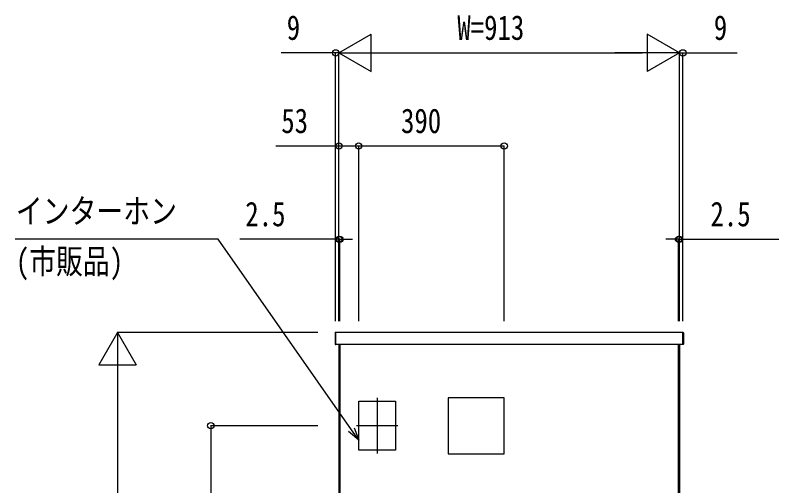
# Model space of a CAD drawing. Units: millimetres, scale not verified. Extents: x -8410 to 8410, y -5940 to 5940.
# Drawn here: x -3644 to -1597, y 2121 to 3383 of the extents above; entities that cross this region are included whole.
import ezdxf
from ezdxf.enums import TextEntityAlignment as Align

# ---------------------------------------------------------------- set-up
doc = ezdxf.new("R2010")
doc.units = ezdxf.units.MM
doc.header["$LTSCALE"] = 30
for name, color, linetype in [('0-3_YKK_13', 4, 'Continuous'), ('0-4_YKK_A1', 4, 'Continuous'), ('0-5_YKK_D', 6, 'Continuous')]:
    doc.layers.add(name, color=color, linetype=linetype)
doc.styles.add('ＭＳ ゴシック', font='')
doc.styles.get('ＭＳ ゴシック').set_extended_font_data('MS Gothic')

msp = doc.modelspace()

# ---------------------------------------------------------------- linework, layer by layer
at = {"layer": '0-3_YKK_13'}
for p, q in [((-2786.96, 2531.46), (-2786.96, 2500.53)), ((-2785.46, 2500.49), (-2785.46, 2531.5)), ((-1854.46, 2500.49), (-1854.46, 2531.5)), ((-1852.96, 2531.46), (-1852.96, 2500.53)), ((-2786.02, 2499.53), (-2785.46, 2499.5)), ((-2785.46, 2499.5), (-2785.46, 2500.49)), ((-2772.96, 1063), (-2772.96, 2500)), ((-1866.96, 2500), (-1866.96, 1063)), ((-1854.46, 2499.5), (-1854.46, 2500.49)), ((-1853.9, 2499.53), (-1854.46, 2499.5))]:
    msp.add_line(p, q, dxfattribs=at)
for points in [[(-2785.46, 2531.5), (-2785.46, 2532.5), (-2786.02, 2532.46)], [(-1854.46, 2531.5), (-1854.46, 2532.5), (-1853.9, 2532.46)]]:
    msp.add_lwpolyline(points, dxfattribs=at)
for points in [[(-2333.46, 2357), (-2483.46, 2357), (-2483.46, 2207), (-2333.46, 2207)], [(-2723.46, 2347.5), (-2624.46, 2347.5), (-2624.46, 2216.5), (-2723.46, 2216.5)]]:
    msp.add_lwpolyline(points, close=True, dxfattribs=at)
for centre, start, end in [((-2785.96, 2531.46), 93.5, 180), ((-1853.96, 2531.46), 0, 86.5), ((-2785.96, 2500.53), 180, 266.5), ((-1853.96, 2500.53), 273.5, 0)]:
    msp.add_arc(centre, 1, start, end, dxfattribs=at)
at = {"layer": '0-4_YKK_A1'}
for p, q in [((-1854.46, 2532), (-2785.46, 2532)), ((-2785.46, 2532), (-2785.46, 2500)), ((-1854.46, 2532), (-1854.46, 2500)), ((-1854.46, 2500), (-2785.46, 2500)), ((-2776.46, 2500), (-2776.46, 932)), ((-2773.96, 2500), (-2773.96, 932)), ((-1865.96, 2500), (-1865.96, 932)), ((-1863.46, 2500), (-1863.46, 932)), ((-2673.96, 2356.51), (-2673.96, 2207.48)), ((-2618.76, 2282), (-2729.16, 2282))]:
    msp.add_line(p, q, dxfattribs=at)
at = {"layer": '0-5_YKK_D'}
for p, q in [((-2776.46, 3282), (-2689.86, 3332)), ((-2689.86, 3232), (-2689.86, 3332)), ((-1863.46, 3282), (-1950.06, 3332)), ((-1950.06, 3332), (-1950.06, 3232)), ((-2785.46, 3282), (-2931.46, 3282)), ((-2785.46, 2562), (-2785.46, 3283)), ((-2776.46, 3282), (-2785.46, 3282)), ((-2776.46, 2562), (-2776.46, 3283)), ((-2776.46, 2562), (-2776.46, 3283)), ((-2776.46, 3282), (-2742.46, 3282)), ((-2776.46, 3282), (-2689.86, 3232)), ((-2776.46, 3282), (-2603.25, 3282)), ((-2676.46, 3282), (-1963.46, 3282)), ((-1863.46, 3282), (-2036.66, 3282)), ((-1863.46, 3282), (-1950.06, 3232)), ((-1863.46, 3282), (-1897.46, 3282)), ((-1863.46, 2562), (-1863.46, 3283)), ((-1863.46, 2562), (-1863.46, 3283)), ((-1863.46, 3282), (-1854.46, 3282)), ((-1854.46, 2562), (-1854.46, 3283)), ((-1854.46, 3282), (-1708.46, 3282)), ((-2776.46, 2562), (-2776.46, 3033)), ((-2723.46, 2562), (-2723.46, 3033)), ((-2723.46, 2562), (-2723.46, 3033)), ((-2333.46, 3032), (-2723.46, 3032)), ((-2333.46, 2562), (-2333.46, 3033)), ((-2776.46, 2782), (-3042.46, 2782)), ((-2776.46, 2562), (-2776.46, 2783)), ((-2773.96, 2782), (-2776.46, 2782)), ((-2773.96, 2562), (-2773.96, 2783)), ((-2773.96, 2782), (-2739.96, 2782)), ((-1865.96, 2782), (-1899.96, 2782)), ((-1865.96, 2562), (-1865.96, 2783)), ((-1865.96, 2782), (-1863.46, 2782)), ((-1863.46, 2562), (-1863.46, 2783)), ((-1863.46, 2782), (-1597.46, 2782)), ((-3369.96, 2532), (-3419.96, 2445.39)), ((-2832.96, 2532), (-3370.96, 2532)), ((-3369.96, 2532), (-3319.96, 2445.39)), ((-3369.96, 2532), (-3369.96, 2358.79)), ((-3419.96, 2445.39), (-3319.96, 2445.39)), ((-3369.96, 2432), (-3369.96, 1132)), ((-2832.96, 2282), (-3120.96, 2282)), ((-3119.96, 2282), (-3119.96, 1032))]:
    msp.add_line(p, q, dxfattribs=at)
for points in [[(-2723.46, 3032), (-2776.46, 3032), (-2946.06, 3032)], [(-2723.46, 2243.42), (-2742.96, 2271.28), (-3100.57, 2782), (-3644.2, 2782)], [(-2735.5, 2276.5), (-2723.46, 2243.42), (-2750.42, 2266.05)]]:
    msp.add_lwpolyline(points, dxfattribs=at)
for centre in [(-2785.46, 3282), (-1854.46, 3282), (-2776.46, 3032), (-2723.46, 3032), (-2723.46, 3032), (-2333.46, 3032), (-2776.46, 2782), (-2773.96, 2782), (-1865.96, 2782), (-1863.46, 2782), (-3119.96, 2282)]:
    msp.add_circle(centre, 8.5, dxfattribs=at)

# ---------------------------------------------------------------- texts
at = {"layer": '0-5_YKK_D', "style": 'ＭＳ ゴシック', "width": 0.8}
for s, p in [('9', (-2916.46, 3297)), ('W=913', (-2459.16, 3297)), ('9', (-1771.46, 3297)), ('53', (-2931.06, 3047)), ('390', (-2610.06, 3047)), ('インターホン', (-3642.71, 2804.91)), ('2.5', (-3027.46, 2797)), ('2.5', (-1780.46, 2797)), ('(市販品)', (-3642.71, 2669.91))]:
    msp.add_text(s, height=65.98, dxfattribs=at).set_placement(p, align=Align.BOTTOM_LEFT)

doc.saveas('drawing.dxf')
